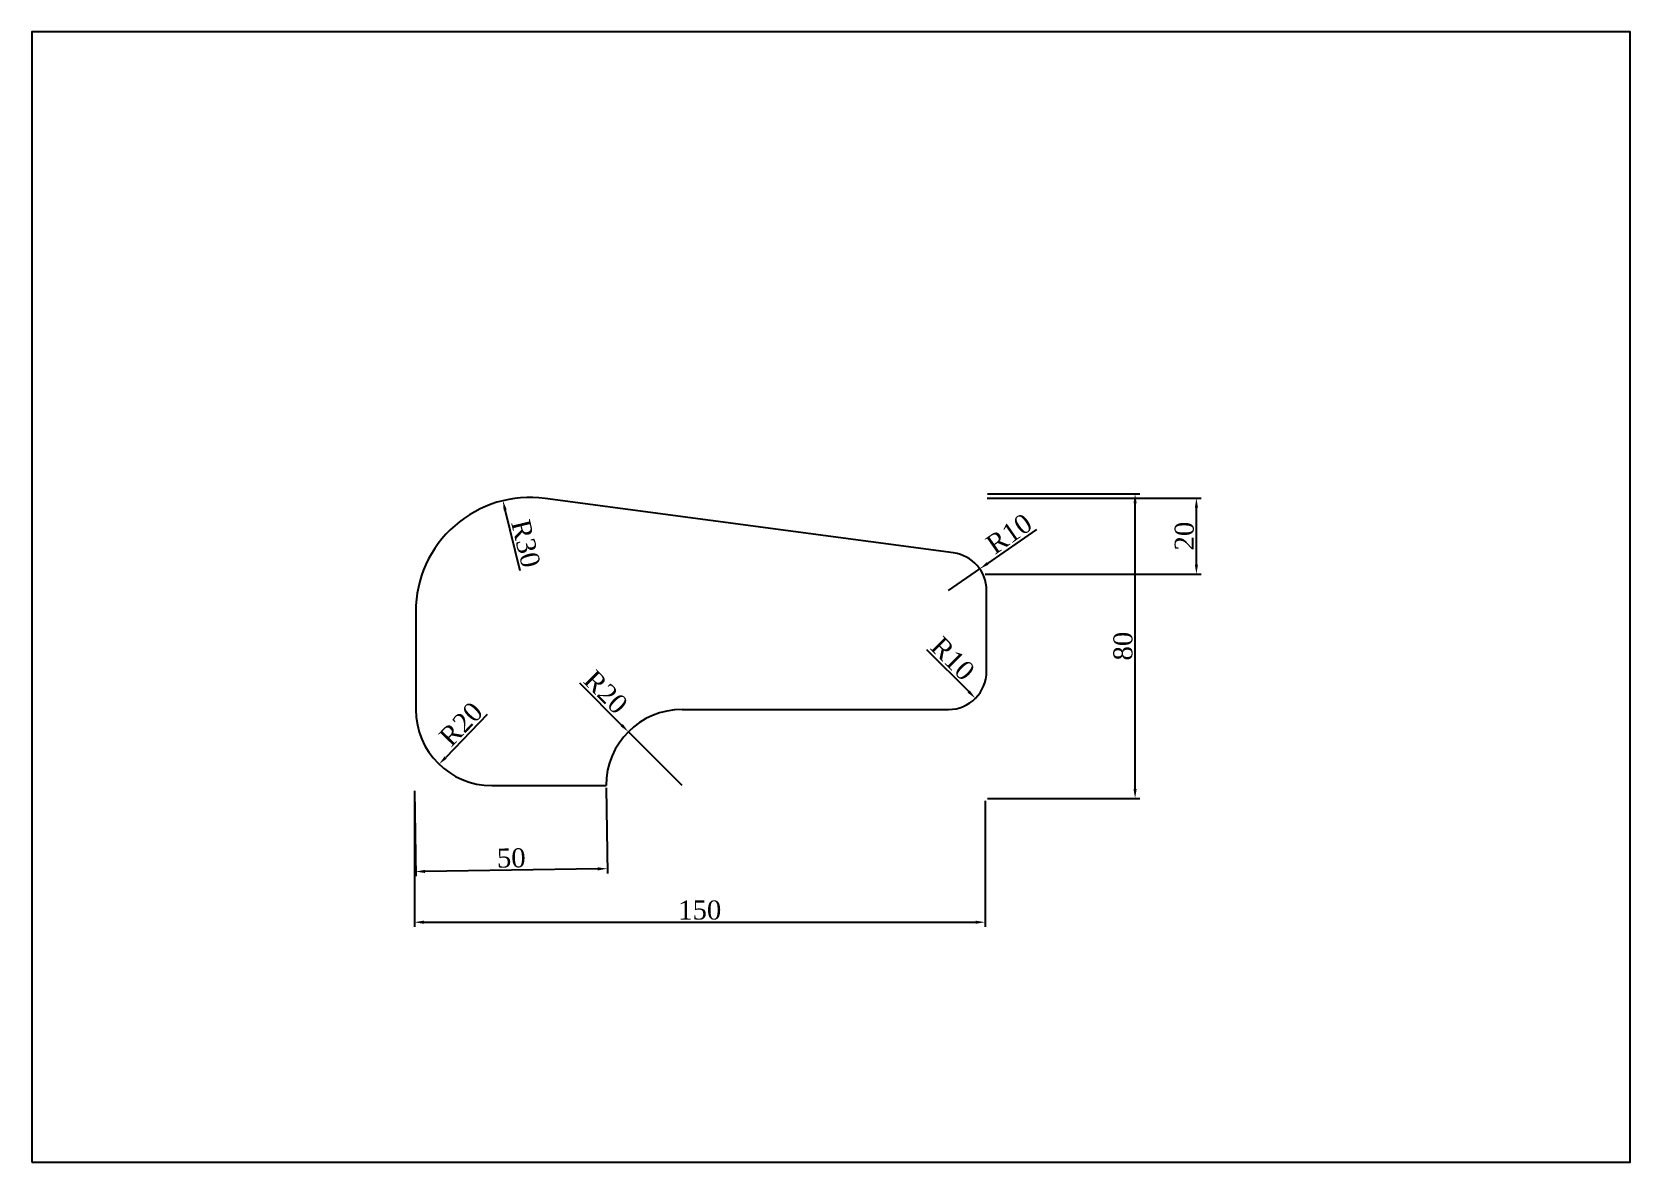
# Model space of a CAD drawing. Header units: millimetres. Extents: x 0 to 420, y 0 to 297.
import ezdxf

# ---------------------------------------------------------------- set-up
doc = ezdxf.new("R2010")
doc.units = ezdxf.units.MM
doc.styles.get("Standard").update_dxf_attribs({"font": 'times.ttf', "height": 5})
doc.dimstyles.new('ISO-25', dxfattribs={"dimtxt": 5, "dimasz": 2.5, "dimexe": 1.25, "dimexo": 0.625, "dimtad": 1, "dimdec": 0, "dimtxsty": 'Standard', "dimcen": 2.5, "dimadec": 0, "dimazin": 0, "dimtfac": 1, "dimtdec": 0, "dimtmove": 0, "dimatfit": 3, "dimfxl": 1, "dimarcsym": 0})

# ---------------------------------------------------------------- blocks, each defined once
blk = doc.blocks.new('*D1')
at = {"color": 0, "lineweight": -2, "transparency": 16777216}
for p, q in [((100.51, 97.56), (100.51, 61.78)), ((250.49, 94.95), (250.49, 61.78)), ((103.01, 63.03), (247.99, 63.03))]:
    blk.add_line(p, q, dxfattribs=at)
at = {"color": 0, "transparency": 16777216}
for points in [[(103.01, 63.44), (103.01, 62.61), (100.51, 63.03)], [(247.99, 63.44), (247.99, 62.61), (250.49, 63.03)]]:
    blk.add_solid(points, dxfattribs=at)
at = {"layer": 'Defpoints', "color": 0, "transparency": 16777216}
for p in [(100.51, 98.19), (250.49, 95.58), (250.49, 63.03)]:
    blk.add_point(p, dxfattribs=at)
at = {"color": 0, "transparency": 16777216, "insert": (175.5, 66.2), "char_height": 5, "attachment_point": 5}
blk.add_mtext('150', dxfattribs=at)
blk = doc.blocks.new('*D2')
at = {"color": 0, "lineweight": -2, "transparency": 16777216}
for p, q in [((100.52, 97.56), (100.85, 75.09)), ((150.89, 98.31), (151.23, 75.84)), ((148.71, 77.05), (103.33, 76.38))]:
    blk.add_line(p, q, dxfattribs=at)
at = {"color": 0, "transparency": 16777216}
for points in [[(103.33, 76.8), (103.34, 75.96), (100.83, 76.34)], [(148.7, 77.47), (148.71, 76.64), (151.21, 77.09)]]:
    blk.add_solid(points, dxfattribs=at)
at = {"layer": 'Defpoints', "color": 0, "transparency": 16777216}
for p in [(100.51, 98.19), (150.88, 98.94), (100.83, 76.34)]:
    blk.add_point(p, dxfattribs=at)
at = {"color": 0, "transparency": 16777216, "insert": (125.97, 79.89), "char_height": 5, "attachment_point": 5, "rotation": 0.8508}
blk.add_mtext('50', dxfattribs=at)
blk = doc.blocks.new('*D3')
at = {"color": 0, "lineweight": -2, "transparency": 16777216}
for p, q in [((143.89, 125.93), (154.97, 114.85)), ((170.88, 98.94), (156.74, 113.08))]:
    blk.add_line(p, q, dxfattribs=at)
at = {"color": 0, "transparency": 16777216}
blk.add_solid([(155.27, 115.14), (154.68, 114.55), (156.74, 113.08)], dxfattribs=at)
at = {"layer": 'Defpoints', "color": 0, "transparency": 16777216}
for p in [(156.74, 113.08), (170.88, 98.94)]:
    blk.add_point(p, dxfattribs=at)
at = {"color": 0, "transparency": 16777216, "insert": (150.79, 123.51), "char_height": 5, "attachment_point": 5, "rotation": 315}
blk.add_mtext('R20', dxfattribs=at)
blk = doc.blocks.new('*D4')
at = {"color": 0, "lineweight": -2, "transparency": 16777216}
blk.add_line((235.11, 134.71), (246.19, 123.63), dxfattribs=at)
at = {"color": 0, "transparency": 16777216}
blk.add_solid([(246.48, 123.93), (245.89, 123.34), (247.95, 121.87)], dxfattribs=at)
at = {"layer": 'Defpoints', "color": 0, "transparency": 16777216}
for p in [(240.88, 128.94), (247.95, 121.87)]:
    blk.add_point(p, dxfattribs=at)
at = {"color": 0, "transparency": 16777216, "insert": (242, 132.3), "char_height": 5, "attachment_point": 5, "rotation": 315}
blk.add_mtext('R10', dxfattribs=at)
blk = doc.blocks.new('*D5')
at = {"color": 0, "lineweight": -2, "transparency": 16777216}
for p, q in [((264.01, 166.26), (251.15, 157.32)), ((240.88, 150.18), (249.09, 155.89))]:
    blk.add_line(p, q, dxfattribs=at)
at = {"color": 0, "transparency": 16777216}
blk.add_solid([(250.91, 157.66), (251.38, 156.98), (249.09, 155.89)], dxfattribs=at)
at = {"layer": 'Defpoints', "color": 0, "transparency": 16777216}
for p in [(249.09, 155.89), (240.88, 150.18)]:
    blk.add_point(p, dxfattribs=at)
at = {"color": 0, "transparency": 16777216, "insert": (256.8, 165.11), "char_height": 5, "attachment_point": 5, "rotation": 34.8108}
blk.add_mtext('R10', dxfattribs=at)
blk = doc.blocks.new('*D6')
at = {"color": 0, "lineweight": -2, "transparency": 16777216}
blk.add_line((128.27, 155.38), (124.37, 171.39), dxfattribs=at)
at = {"color": 0, "transparency": 16777216}
blk.add_solid([(124.77, 171.49), (123.96, 171.29), (123.78, 173.82)], dxfattribs=at)
at = {"layer": 'Defpoints', "color": 0, "transparency": 16777216}
for p in [(123.78, 173.82), (130.88, 144.67)]:
    blk.add_point(p, dxfattribs=at)
at = {"color": 0, "transparency": 16777216, "insert": (129.79, 162.53), "char_height": 5, "attachment_point": 5, "rotation": 283.703}
blk.add_mtext('R30', dxfattribs=at)
blk = doc.blocks.new('*D7')
at = {"color": 0, "lineweight": -2, "transparency": 16777216}
blk.add_line((119.61, 117.62), (108.74, 106.34), dxfattribs=at)
at = {"color": 0, "transparency": 16777216}
blk.add_solid([(108.44, 106.63), (109.04, 106.05), (107, 104.54)], dxfattribs=at)
at = {"layer": 'Defpoints', "color": 0, "transparency": 16777216}
for p in [(120.88, 118.94), (107, 104.54)]:
    blk.add_point(p, dxfattribs=at)
at = {"color": 0, "transparency": 16777216, "insert": (112.76, 115.08), "char_height": 5, "attachment_point": 5, "rotation": 46.044}
blk.add_mtext('R20', dxfattribs=at)
blk = doc.blocks.new('*D8')
at = {"color": 0, "lineweight": -2, "transparency": 16777216}
for p, q in [((251.11, 175.58), (291.17, 175.58)), ((289.92, 98.08), (289.92, 173.08)), ((251.11, 95.58), (291.17, 95.58))]:
    blk.add_line(p, q, dxfattribs=at)
at = {"color": 0, "transparency": 16777216}
for points in [[(289.5, 173.08), (290.34, 173.08), (289.92, 175.58)], [(289.5, 98.08), (290.34, 98.08), (289.92, 95.58)]]:
    blk.add_solid(points, dxfattribs=at)
at = {"layer": 'Defpoints', "color": 0, "transparency": 16777216}
for p in [(250.49, 175.58), (289.92, 175.58), (250.49, 95.58)]:
    blk.add_point(p, dxfattribs=at)
at = {"color": 0, "transparency": 16777216, "insert": (286.75, 135.58), "char_height": 5, "attachment_point": 5, "rotation": 90}
blk.add_mtext('80', dxfattribs=at)
blk = doc.blocks.new('*D9')
at = {"color": 0, "lineweight": -2, "transparency": 16777216}
for p, q in [((251.08, 174.49), (307.28, 174.49)), ((306.03, 157), (306.03, 171.99)), ((250.53, 154.5), (307.28, 154.5))]:
    blk.add_line(p, q, dxfattribs=at)
at = {"color": 0, "transparency": 16777216}
for points in [[(305.62, 171.99), (306.45, 171.99), (306.03, 174.49)], [(305.62, 157), (306.45, 157), (306.03, 154.5)]]:
    blk.add_solid(points, dxfattribs=at)
at = {"layer": 'Defpoints', "color": 0, "transparency": 16777216}
for p in [(250.46, 174.49), (306.03, 174.49), (249.9, 154.5)]:
    blk.add_point(p, dxfattribs=at)
at = {"color": 0, "transparency": 16777216, "insert": (302.86, 164.5), "char_height": 5, "attachment_point": 5, "rotation": 90}
blk.add_mtext('20', dxfattribs=at)

msp = doc.modelspace()

# ---------------------------------------------------------------- linework, layer by layer
for p, q in [((242.2, 160.09), (134.85, 174.41)), ((250.88, 128.94), (250.88, 150.18)), ((100.88, 144.67), (100.88, 118.94)), ((170.88, 118.94), (240.88, 118.94)), ((120.88, 98.94), (150.88, 98.94)), ((120.88, 98.94), (150.88, 98.94)), ((150.88, 98.94), (150.88, 98.94))]:
    msp.add_line(p, q)
msp.add_lwpolyline([(0, 0), (420, 0), (420, 297), (0, 297)], close=True)
for centre, radius, start, end in [((130.88, 144.67), 30, 82.4054, 180), ((240.88, 150.18), 10, 360, 82.4054), ((240.88, 128.94), 10, 270, 360), ((120.88, 118.94), 20, 180, 270), ((170.88, 98.94), 20, 90, 180)]:
    msp.add_arc(centre, radius, start, end)

# ---------------------------------------------------------------- dimensions: what is measured, and where the dimension line sits
for center, mpoint, picture, middle in [((130.88, 144.67), (123.78, 173.82), '*D6', (126.71, 161.78)), ((240.88, 128.94), (247.95, 121.87), '*D4', (239.76, 130.06)), ((120.88, 118.94), (107, 104.54), '*D7', (115.04, 112.88))]:
    dim = msp.add_radius_dim(center=center, mpoint=mpoint, dimstyle='ISO-25')
    dim.commit()
    dim.dimension.update_dxf_attribs({"geometry": picture, "text_midpoint": middle, "dimtype": 164})
for base, p1, p2, picture, middle in [((306.03, 174.49), (249.9, 154.5), (250.46, 174.49), '*D9', (302.86, 164.5)), ((289.92, 175.58), (250.49, 95.58), (250.49, 175.58), '*D8', (286.75, 135.58))]:
    dim = msp.add_linear_dim(base=base, p1=p1, p2=p2, angle=90, dimstyle='ISO-25')
    dim.commit()
    dim.dimension.update_dxf_attribs({"geometry": picture, "text_midpoint": middle})
for center, mpoint, picture, middle in [((240.88, 150.18), (249.09, 155.89), '*D5', (256.8, 165.11)), ((170.88, 98.94), (156.74, 113.08), '*D3', (150.79, 123.51))]:
    dim = msp.add_radius_dim(center=center, mpoint=mpoint, dimstyle='ISO-25')
    dim.commit()
    dim.dimension.update_dxf_attribs({"geometry": picture, "text_midpoint": middle})
dim = msp.add_aligned_dim(p1=(150.88, 98.94), p2=(100.51, 98.19), distance=21.85, dimstyle='ISO-25')
dim.commit()
dim.dimension.update_dxf_attribs({"geometry": '*D2', "text_midpoint": (125.97, 79.89)})
dim = msp.add_linear_dim(base=(250.49, 63.03), p1=(100.51, 98.19), p2=(250.49, 95.58), dimstyle='ISO-25')
dim.commit()
dim.dimension.update_dxf_attribs({"geometry": '*D1', "text_midpoint": (175.5, 66.2)})

doc.saveas('drawing.dxf')
